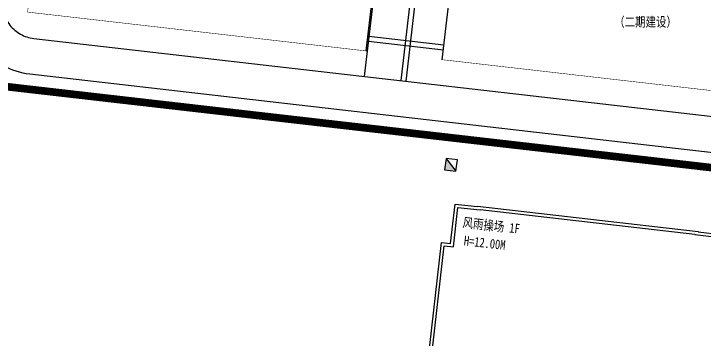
# Model space of a CAD drawing. Extents: x -534 to 560, y 572 to 1344.
# Drawn here: x -264.4 to -128.8, y 1066.3 to 1130.3 of the extents above; entities that cross this region are included whole.
import ezdxf

# ---------------------------------------------------------------- set-up
doc = ezdxf.new("R2010")
doc.units = 0
doc.header["$LTSCALE"] = 1000
doc.header["$MEASUREMENT"] = 0
doc.linetypes.add('DIVIDE', pattern=[1.25, 0.5, -0.25, 0, -0.25, 0, -0.25])
doc.linetypes.add('X5', pattern=[3, 2, -1])
for name, color, linetype in [('DLSS', 8, 'Continuous'), ('JZ', 2, 'Continuous'), ('PUB_TEXT', 7, 'Continuous'), ('WALL', 2, 'Continuous'), ('建筑轮廓', 2, 'Continuous'), ('用地红线', 1, 'DIVIDE'), ('看线', 92, 'Continuous'), ('铺地', 25, 'Continuous')]:
    doc.layers.add(name, color=color, linetype=linetype)
doc.styles.add('HT', font='simhei.ttf', dxfattribs={"width": 0.8})

msp = doc.modelspace()

# ---------------------------------------------------------------- hatches: boundary and pattern name
at = {"layer": '看线'}
msp.add_hatch(color=256, dxfattribs=at).paths.add_polyline_path([(-179.916, 1099.764), (-177.687, 1099.462), (-179.614, 1101.994)])

# ---------------------------------------------------------------- linework, layer by layer
msp.add_line((-180.372, 1121.349), (-176.383, 1156.121))
at = {"layer": 'DLSS', "color": 41, "linetype": 'X5'}
msp.add_lwpolyline([(337.755, 1056.829), (319.44, 1058.932, -0.416962), (313.291, 1066.75), (319.712, 1118.397, 0.3917403), (308.614, 1133.843), (-244.439, 1246.532, 0.436989), (-261.127, 1234.544), (-273.622, 1134.196, 0.4170219), (-261.326, 1118.557), (165.736, 1069.531)], format="xyb", dxfattribs=at)
msp.add_lwpolyline([(-115.377, 1115.284), (-97.64, 1202.333, 0.4142136), (-103.102, 1210.589), (-245.836, 1239.673, 0.436989), (-254.18, 1233.679), (-266.675, 1133.331, 0.4170219), (-260.527, 1125.512), (-123.035, 1109.728, 0.3890394)], format="xyb", close=True, dxfattribs=at)
at = {"layer": 'JZ'}
msp.add_line((-195.274, 1123.059), (-190.715, 1162.798), dxfattribs=at)
at = {"layer": 'WALL', "ltscale": 10, "const_width": 0.1}
for points in [[(-190.715, 1162.798), (-195.274, 1123.059), (-261.744, 1130.684), (-257.021, 1170.404)], [(-176.383, 1156.121), (-116.774, 1149.283), (-120.763, 1114.511), (-180.372, 1121.349)]]:
    msp.add_lwpolyline(points, close=True, dxfattribs=at)
at = {"layer": '建筑轮廓', "color": 2}
for points in [[(-177.823, 1093.027), (-173.458, 1092.531), (-173.447, 1092.631), (-130.131, 1087.658), (-130.143, 1087.559), (-125.771, 1087.057), (-126.661, 1079.308), (-124.873, 1079.103), (-127.587, 1055.458), (-129.375, 1055.663), (-130.254, 1048.013), (-134.625, 1048.515), (-134.648, 1048.317), (-177.963, 1053.289), (-177.94, 1053.488), (-182.312, 1053.99), (-181.433, 1061.639), (-183.222, 1061.845), (-180.507, 1085.489), (-178.719, 1085.284)], [(-177.296, 1092.364), (-172.93, 1091.868), (-172.919, 1091.966), (-130.796, 1087.131), (-130.807, 1087.031), (-126.436, 1086.529), (-127.325, 1078.78), (-125.537, 1078.575), (-128.115, 1056.122), (-129.903, 1056.328), (-130.781, 1048.678), (-135.152, 1049.18), (-135.175, 1048.981), (-177.299, 1053.817), (-177.276, 1054.016), (-181.647, 1054.517), (-180.769, 1062.167), (-182.557, 1062.372), (-179.98, 1084.825), (-178.192, 1084.62)]]:
    msp.add_lwpolyline(points, close=True, dxfattribs=at)
at = {"layer": '用地红线', "color": 5, "linetype": 'DIVIDE', "ltscale": 0.02, "const_width": 1.5}
msp.add_lwpolyline([(-261.825, 1253.136), (324.743, 1133.618), (324.743, 1133.618), (314.157, 1049.473), (-278.72, 1117.534), (-261.825, 1253.136)], close=True, dxfattribs=at)
at = {"layer": '看线'}
msp.add_line((-179.614, 1101.994), (-177.687, 1099.462), dxfattribs=at)
msp.add_line((-179.614, 1101.994), (-177.687, 1099.462), dxfattribs=at)
msp.add_lwpolyline([(-179.916, 1099.764), (-177.687, 1099.462), (-177.385, 1101.691), (-179.614, 1101.994)], close=True, dxfattribs=at)
msp.add_lwpolyline([(-179.916, 1099.764), (-177.687, 1099.462), (-177.385, 1101.691), (-179.614, 1101.994)], close=True, dxfattribs=at)
at = {"layer": '铺地'}
for p, q in [((-190.851, 1159.969), (-195.661, 1118.064)), ((-183.74, 1158.522), (-188.479, 1117.241)), ((-182.757, 1158.322), (-187.486, 1117.126)), ((-194.866, 1124.98), (-180.149, 1123.292)), ((-194.752, 1125.974), (-180.035, 1124.285))]:
    msp.add_line(p, q, dxfattribs=at)

# ---------------------------------------------------------------- texts
at = {"layer": 'PUB_TEXT', "color": 6, "style": 'HT', "width": 0.8}
msp.add_text('（二期建设）', height=1.8776, dxfattribs=at).set_placement((-146.623, 1127.826))
at = {"layer": 'PUB_TEXT', "style": 'HT', "width": 0.8}
for s, p in [('风雨操场 1F', (-176.452, 1088.53)), ('H=12.00M', (-176.205, 1084.964))]:
    msp.add_text(s, height=1.8776, rotation=353.41508, dxfattribs=at).set_placement(p)

doc.saveas('drawing.dxf')
